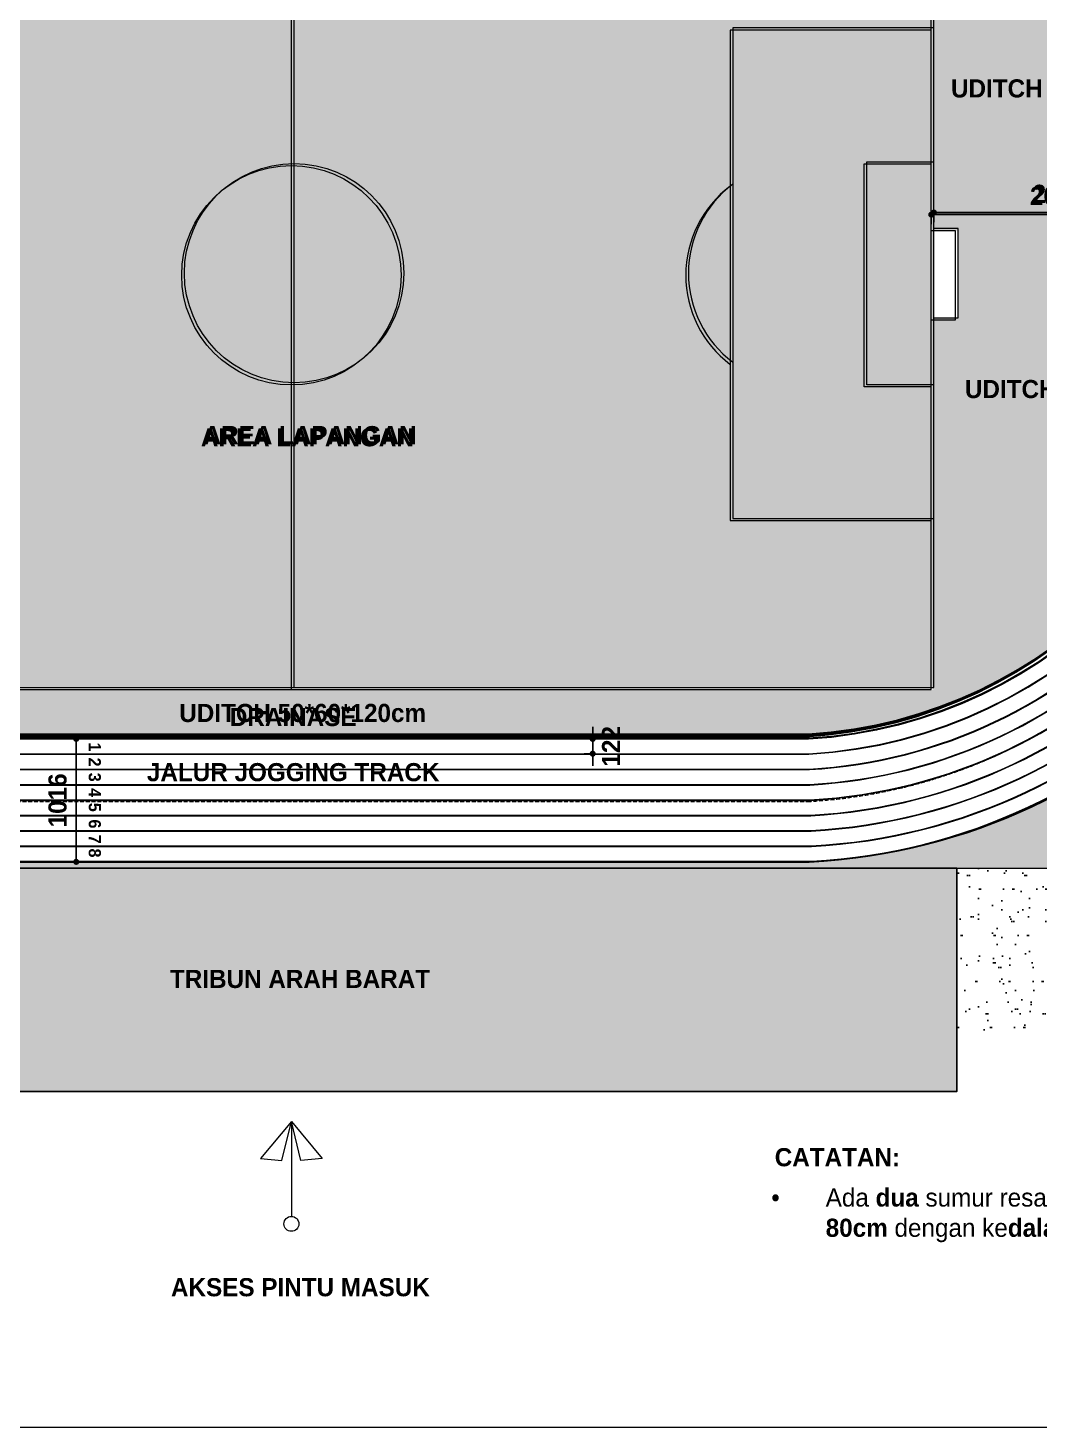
# Model space of a CAD drawing. Header units: centimetres. Extents: x -292707 to 138715, y -53922 to 66277.
# Drawn here: x 72241 to 80600, y -6917 to 4647 of the extents above; entities that cross this region are included whole.
import ezdxf

# ---------------------------------------------------------------- set-up
doc = ezdxf.new("R2010")
doc.units = ezdxf.units.CM
doc.linetypes.add('HIDDEN', pattern=[9.524999999999999, 6.35, -3.175])
for name, color, linetype in [('A-ALINE-3', 111, 'Continuous'), ('A-ALINE-7', 119, 'Continuous'), ('A-ANNOTATION', 144, 'Continuous'), ('A-DIM', 157, 'Continuous'), ('A-TEXT', 254, 'Continuous')]:
    doc.layers.add(name, color=color, linetype=linetype)
for name, color, linetype, lineweight, true_color in [('A-FILL-1', 250, 'Continuous', 0, 0x333333), ('A-FILL-4', 9, 'Continuous', 0, 0x808080), ('A-FILL-6', 7, 'Continuous', 0, 0xb3b3b3), ('A-FILL-8', 7, 'Continuous', 0, 0xe6e6e6), ('A-HATCH-95', 7, 'Continuous', 0, 0xf2f2f2), ('A-HATCH-95 @ 0.1', 7, 'Continuous', 0, 0xf2f2f2), ('A-HATCH-95 @ 10', 7, 'Continuous', 0, 0xf2f2f2), ('A-HATCH-95 @ 5', 7, 'Continuous', 0, 0xf2f2f2), ('A-HATCH-95 @ 7', 7, 'Continuous', 0, 0xf2f2f2), ('A-HATCH-97', 7, 'Continuous', 0, 0xf7f7f7), ('A-HATCH-97 @ 0.1', 7, 'Continuous', 0, 0xf7f7f7), ('A-HATCH-97 @ 10', 7, 'Continuous', 0, 0xf7f7f7), ('A-HATCH-97 @ 5', 7, 'Continuous', 0, 0xf7f7f7), ('A-HATCH-97 @ 7', 7, 'Continuous', 0, 0xf7f7f7)]:
    doc.layers.add(name, color=color, linetype=linetype, lineweight=lineweight, true_color=true_color)
doc.styles.add('Scale 1000', font='GOTHICB.TTF', dxfattribs={"height": 150})
doc.dimstyles.new('Scale 1000', dxfattribs={"dimscale": 0, "dimtxt": 150, "dimasz": 50, "dimexe": 5, "dimexo": 3, "dimgap": 75, "dimtad": 2, "dimdec": 0, "dimtxsty": 'Scale 1000', "dimblk": 'DOT', "dimcen": 2.5, "dimclrd": 256, "dimclre": 256, "dimclrt": 254, "dimadec": 0, "dimazin": 0, "dimtfac": 1, "dimtdec": 0, "dimtmove": 0, "dimatfit": 3, "dimldrblk": 'DOTSMALL', "dimfxl": 1, "dimtfillclr": 256, "dimlwd": -1, "dimlwe": -1, "dimarcsym": 0})
pattern_1 = [(0, (50190.89048824605, 39989.43841308945), (1524, 381), [-190.5, 0, -571.5, 0]), (0, (50190.89048824605, 40008.48841308946), (1524, 381), [-76.2, 0, -266.7, 0, -137.16, 0, -571.5, 0]), (0, (50190.89048824605, 40027.53841308945), (1524, 381), [-38.1, 0, -190.5, 0, -190.5, 0, -419.1, 0, -137.16, 0]), (0, (50190.89048824605, 40046.58841308946), (1524, 381), [-137.16, 0, -609.6, 0]), (0, (50190.89048824605, 40065.63841308945), (1524, 381), [-457.2, 0, -457.2, 0]), (0, (50190.89048824605, 40084.68841308945), (1524, 381), [-647.7, 0]), (0, (50190.89048824605, 40103.73841308946), (1524, 381), [-190.5, 0, -838.2, 0]), (0, (50190.89048824605, 40122.78841308945), (1524, 381), [-266.7, 0, -152.4, 0]), (0, (50190.89048824605, 40141.83841308946), (1524, 381), [-381, 0]), (0, (50190.89048824605, 40179.93841308945), (1524, 381), [-53.34, 0, -571.5, 0, -342.9, 0]), (0, (50190.89048824605, 40198.98841308946), (1524, 381), [-76.2, 0, -7.62, 0, -190.5, 0]), (0, (50190.89048824605, 40218.03841308945), (1524, 381), [-38.1, 0, -495.3000000000001, 0, -571.5, 0]), (0, (50190.89048824605, 40237.08841308946), (1524, 381), [-381, 0]), (0, (50190.89048824605, 40256.13841308945), (1524, 381), [-190.5, 0, -800.1, 0]), (0, (50190.89048824605, 40294.23841308946), (1524, 381), [-914.4, 0]), (0, (50190.89048824605, 40313.28841308945), (1524, 381), [-190.5, 0, -15.24, 0, -266.7, 0]), (0, (50190.89048824605, 40332.33841308946), (1524, 381), [-53.34, 0, -381, 0, -152.4, 0, -266.7, 0, -304.8, 0]), (0, (50190.89048824605, 40351.38841308945), (1524, 381), [-114.3, 0, -152.4, 0, -381, 0, -15.24, 0, -190.5, 0]), (0, (50190.89048824605, 40370.43841308945), (1524, 381), [-381, 0])]

# ---------------------------------------------------------------- blocks, each defined once
blk = doc.blocks.new('jhgkjhkjhkjh')
at = {"layer": 'A-FILL-1', "ltscale": 0.25}
blk.add_lwpolyline([(-1286.611316637645, 931.5295931691871), (-933.6113166376454, 931.5295931691871), (-933.6113166376454, 1218.529593169187), (-1286.611316637645, 1218.529593169187)], close=True, dxfattribs=at)
blk = doc.blocks.new('_Dot')
at = {"color": 0, "linetype": 'ByBlock', "lineweight": -2}
blk.add_line((-0.5, 0), (-1, 0), dxfattribs=at)
at = {"color": 0, "linetype": 'ByBlock', "const_width": 0.5}
blk.add_lwpolyline([(-0.25, 0, 1), (0.25, 0, 1)], format="xyb", close=True, dxfattribs=at)
blk = doc.blocks.new('*D113')
at = {"layer": 'A-DIM', "ltscale": 0.25, "transparency": 16777216}
for p, q in [((79708.72629808007, 3025.49105981215), (79708.72629808007, 3109.320566614108)), ((79758.72629808007, 3104.320566614108), (81736.48592638374, 3104.320566614108)), ((81786.48592638374, 3025.659261980814), (81786.48592638374, 3109.320566614108))]:
    blk.add_line(p, q, dxfattribs=at)
at = {"layer": 'Defpoints', "color": 0, "ltscale": 0.25, "transparency": 16777216}
for p in [(79708.72629808007, 3022.49105981215), (81786.48592638374, 3104.320566614108), (81786.48592638374, 3022.659261980814)]:
    blk.add_point(p, dxfattribs=at)
at = {"layer": 'A-DIM', "ltscale": 0.25, "transparency": 16777216, "xscale": 50, "yscale": 50, "zscale": 50, "rotation": 180}
blk.add_blockref('_Dot', (79708.72629808007, 3104.320566614108), dxfattribs=at)
at = {"layer": 'A-DIM', "ltscale": 0.25, "transparency": 16777216, "xscale": 50, "yscale": 50, "zscale": 50}
blk.add_blockref('_Dot', (81786.48592638374, 3104.320566614108), dxfattribs=at)
at = {"layer": 'A-DIM', "color": 254, "ltscale": 0.25, "transparency": 16777216, "insert": (80747.60611223191, 3258.093510189906), "char_height": 150, "attachment_point": 5, "style": 'Scale 1000'}
blk.add_mtext('2078', dxfattribs=at)
blk = doc.blocks.new('_DotSmall')
at = {"color": 0, "linetype": 'ByBlock', "const_width": 0.5}
blk.add_lwpolyline([(-0.0625, 0, 1), (0.0625, 0, 1)], format="xyb", close=True, dxfattribs=at)
blk = doc.blocks.new('gfdgfd')
at = {"layer": 'A-FILL-8'}
h = blk.add_hatch(color=256, dxfattribs=at)
h.dxf.hatch_style = 1
h.paths.add_polyline_path([(29517.83580983402, 26.92322276886989), (18937.83580983402, 26.92322276886989), (18937.83580983402, -6823.07677723113), (29517.83580983402, -6823.07677723113)])
at = {"layer": 'A-FILL-1'}
for p, q in [((24227.83580984004, -6823.07677723113), (24227.83580984004, 26.92322276886989)), ((18937.83580983402, -1371.282659586874), (20599.96816277449, -1371.282659586874)), ((20599.96816277449, -1371.282659586874), (20599.96816277449, -5424.870894875387)), ((18937.83580983402, -2476.348836054174), (19491.87992746912, -2476.348836054174)), ((19491.87992746912, -4319.804718408086), (19491.87992746912, -2476.348836054174)), ((18937.83580983402, -3029.385600761814), (18736.36522158709, -3029.385600761814)), ((18736.36522158709, -3766.767953700447), (18736.36522158709, -3029.385600761814)), ((18937.83580983402, -3766.767953700447), (18736.36522158709, -3766.767953700447)), ((18937.83580983402, -4319.804718408086), (19491.87992746912, -4319.804718408086)), ((18937.83580983402, -5424.870894875387), (20599.96816277449, -5424.870894875387))]:
    blk.add_line(p, q, dxfattribs=at)
blk.add_lwpolyline([(29517.83580983402, 26.92322276886989), (18937.83580983402, 26.92322276886989), (18937.83580983402, -6823.07677723113), (29517.83580983402, -6823.07677723113)], close=True, dxfattribs=at)
for points in [[(29517.83580983402, -1371.282659586874), (27855.70345688183, -1371.282659586874), (27855.70345688183, -5424.870894875387), (29517.83580983402, -5424.870894875387)], [(29517.83580983402, -4319.804718408086), (28963.79169218719, -4319.804718408086), (28963.79169218719, -2476.348836054174), (29517.83580983402, -2476.348836054174)], [(29517.83580983402, -3766.767953700447), (29719.30639806922, -3766.767953700447), (29719.30639806922, -3029.385600761814), (29517.83580983402, -3029.385600761814)]]:
    blk.add_lwpolyline(points, dxfattribs=at)
blk.add_circle((24227.83580984004, -3398.076777229664), 906.6176470584355, dxfattribs=at)
for centre, start, end in [((20045.92404511594, -3398.076777229664), 306.9482105171659, 53.05178948283413), ((28409.74757454038, -3398.076777229664), 126.9482105171659, 233.0517894828341)]:
    blk.add_arc(centre, 921.7279411760761, start, end, dxfattribs=at)
blk = doc.blocks.new('*D226')
at = {"layer": 'A-DIM', "ltscale": 0.25, "transparency": 16777216}
for p, q in [((54718.35768431886, 1772.458827242757), (54718.35768431886, 1856.288334044715)), ((54768.35768431886, 1851.288334044715), (56746.11731262253, 1851.288334044715)), ((56796.11731262253, 1772.627029411418), (56796.11731262253, 1856.288334044715))]:
    blk.add_line(p, q, dxfattribs=at)
at = {"layer": 'Defpoints', "color": 0, "ltscale": 0.25, "transparency": 16777216}
for p in [(56796.11731262253, 1851.288334044715), (54718.35768431886, 1769.458827242757), (56796.11731262253, 1769.627029411418)]:
    blk.add_point(p, dxfattribs=at)
at = {"layer": 'A-DIM', "ltscale": 0.25, "transparency": 16777216, "xscale": 50, "yscale": 50, "zscale": 50, "rotation": 180}
blk.add_blockref('_Dot', (54718.35768431886, 1851.288334044715), dxfattribs=at)
at = {"layer": 'A-DIM', "ltscale": 0.25, "transparency": 16777216, "xscale": 50, "yscale": 50, "zscale": 50}
blk.add_blockref('_Dot', (56796.11731262253, 1851.288334044715), dxfattribs=at)
at = {"layer": 'A-DIM', "color": 254, "ltscale": 0.25, "transparency": 16777216, "insert": (55757.2374984707, 2005.061277620514), "char_height": 150, "attachment_point": 5, "style": 'Scale 1000'}
blk.add_mtext('2078', dxfattribs=at)
blk = doc.blocks.new('*D227')
at = {"layer": 'A-DIM', "ltscale": 0.25, "transparency": 16777216}
for p, q in [((51897.29744411285, -2449.978386231368), (51897.29744411285, -2399.978386231368)), ((51824.01604573138, -2499.978386231368), (51902.29744411285, -2499.978386231368)), ((51897.29744411285, -2499.978386231368), (51897.29744411285, -2621.978386231368)), ((51827.60519305691, -2621.978386231368), (51902.29744411285, -2621.978386231368)), ((51897.29744411285, -2671.978386231368), (51897.29744411285, -2721.978386231368))]:
    blk.add_line(p, q, dxfattribs=at)
at = {"layer": 'Defpoints', "color": 0, "ltscale": 0.25, "transparency": 16777216}
for p in [(51821.01604573138, -2499.978386231368), (51824.60519305691, -2621.978386231368), (51897.29744411285, -2621.978386231368)]:
    blk.add_point(p, dxfattribs=at)
at = {"layer": 'A-DIM', "ltscale": 0.25, "transparency": 16777216, "xscale": 50, "yscale": 50, "zscale": 50}
for p, rotation in [((51897.29744411285, -2499.978386231368), 270), ((51897.29744411285, -2621.978386231368), 90)]:
    blk.add_blockref('_Dot', p, dxfattribs=dict(at, rotation=rotation))
at = {"layer": 'A-DIM', "color": 254, "ltscale": 0.25, "transparency": 16777216, "insert": (52049.18391590073, -2560.978386231382), "char_height": 150, "attachment_point": 5, "rotation": 90, "style": 'Scale 1000'}
blk.add_mtext('122', dxfattribs=at)
blk = doc.blocks.new('*D228')
at = {"layer": 'A-DIM', "ltscale": 0.25, "transparency": 16777216}
for p, q in [((47660.38788730423, -2499.978386229294), (47622.39280674858, -2499.978386229294)), ((47627.39280674858, -2549.978386229294), (47627.39280674858, -3465.978386229299)), ((47660.38788730388, -3515.978386229299), (47622.39280674858, -3515.978386229299))]:
    blk.add_line(p, q, dxfattribs=at)
at = {"layer": 'Defpoints', "color": 0, "ltscale": 0.25, "transparency": 16777216}
for p in [(47663.38788730423, -2499.978386229294), (47627.39280674858, -3515.978386229299), (47663.38788730388, -3515.978386229299)]:
    blk.add_point(p, dxfattribs=at)
at = {"layer": 'A-DIM', "ltscale": 0.25, "transparency": 16777216, "xscale": 50, "yscale": 50, "zscale": 50}
for p, rotation in [((47627.39280674858, -2499.978386229294), 90), ((47627.39280674858, -3515.978386229299), 270)]:
    blk.add_blockref('_Dot', p, dxfattribs=dict(at, rotation=rotation))
at = {"layer": 'A-DIM', "color": 254, "ltscale": 0.25, "transparency": 16777216, "insert": (47473.61986317277, -3007.978386229309), "char_height": 150, "attachment_point": 5, "rotation": 90, "style": 'Scale 1000'}
blk.add_mtext('1016', dxfattribs=at)
blk = doc.blocks.new('*U1263')
at = {"layer": 'A-HATCH-97 @ 0.1', "ltscale": 0.25}
h = blk.add_hatch(color=256, dxfattribs=at)
h.dxf.hatch_style = 1
edge = h.paths.add_edge_path()
edge.add_line((13122.79034585517, 9269.377974221814), (4605.430016006583, 9269.356340517861))
edge.add_arc((4893.683211457646, 5442.479773160983), 3837.717311954191, 94.30757632684048, 265.7992037702538)
edge.add_line((4612.562525588692, 1615.072644771128), (13119.93387185497, 1614.815278686019))
edge.add_arc((12891.55592898651, 5442.18238385169), 3834.174675532283, 273.4147745103962, 446.5424630475381)
h.paths.add_polyline_path([(14152.96956887286, 5775.665409940502), (14354.44015710806, 5775.665409940502), (14354.44015710806, 5056.124102218168), (14158.01107777947, 5056.124102218168), (14158.01107777947, 1981.974233471188), (3572.969568872861, 1981.974233471188), (3572.969568872861, 5038.283057001874), (3371.498980625925, 5038.283057001874), (3371.498980625933, 5775.665409940502), (3572.969568872861, 5775.665409940502), (3572.969568872861, 8831.974233471188), (14152.96956887286, 8831.974233471188)], flags=16)
edge = h.paths.add_edge_path(flags=0)
edge.add_arc((13044.88133357921, 5406.974233472651), 921.7279411760782, 126.94821073396199, 233.05178926603799, ccw=False)
edge.add_line((12490.83721592067, 6143.599995466251), (12490.83721592067, 4670.34847147905))
edge = h.paths.add_edge_path(flags=0)
edge.add_arc((8862.96956887887, 5406.97423347264), 906.617647058436, 0, 360)
edge = h.paths.add_edge_path(flags=0)
edge.add_line((5235.10192181333, 4670.348471479057), (5235.10192181333, 6143.599995466251))
edge.add_arc((4681.057804154778, 5406.974233472654), 921.7279411760778, -53.051789266037815, 53.051789266037815, ccw=False)
at = {"layer": 'A-HATCH-97 @ 10', "ltscale": 0.25}
h = blk.add_hatch(color=256, dxfattribs=at)
h.dxf.hatch_style = 1
edge = h.paths.add_edge_path()
edge.add_line((13122.79034585517, 9269.377974221814), (4605.430016006583, 9269.356340517861))
edge.add_arc((4893.683211457646, 5442.479773160983), 3837.717311954191, 94.30757632684048, 265.7992037702538)
edge.add_line((4612.562525588692, 1615.072644771128), (13119.93387185497, 1614.815278686019))
edge.add_arc((12891.55592898651, 5442.18238385169), 3834.174675532283, 273.4147745103962, 446.5424630475381)
h.paths.add_polyline_path([(14152.96956887286, 5775.665409940502), (14354.44015710806, 5775.665409940502), (14354.44015710806, 5056.124102218168), (14158.01107777947, 5056.124102218168), (14158.01107777947, 1981.974233471188), (3572.969568872861, 1981.974233471188), (3572.969568872861, 5038.283057001874), (3371.498980625925, 5038.283057001874), (3371.498980625933, 5775.665409940502), (3572.969568872861, 5775.665409940502), (3572.969568872861, 8831.974233471188), (14152.96956887286, 8831.974233471188)], flags=16)
edge = h.paths.add_edge_path(flags=0)
edge.add_arc((13044.88133357921, 5406.974233472651), 921.7279411760782, 126.94821073396199, 233.05178926603799, ccw=False)
edge.add_line((12490.83721592067, 6143.599995466251), (12490.83721592067, 4670.34847147905))
edge = h.paths.add_edge_path(flags=0)
edge.add_arc((8862.96956887887, 5406.97423347264), 906.617647058436, 0, 360)
edge = h.paths.add_edge_path(flags=0)
edge.add_line((5235.10192181333, 4670.348471479057), (5235.10192181333, 6143.599995466251))
edge.add_arc((4681.057804154778, 5406.974233472654), 921.7279411760778, -53.051789266037815, 53.051789266037815, ccw=False)
at = {"layer": 'A-HATCH-97 @ 5', "ltscale": 0.25}
h = blk.add_hatch(color=256, dxfattribs=at)
h.dxf.hatch_style = 1
edge = h.paths.add_edge_path()
edge.add_line((13122.79034585517, 9269.377974221814), (4605.430016006583, 9269.356340517861))
edge.add_arc((4893.683211457646, 5442.479773160983), 3837.717311954191, 94.30757632684048, 265.7992037702538)
edge.add_line((4612.562525588692, 1615.072644771128), (13119.93387185497, 1614.815278686019))
edge.add_arc((12891.55592898651, 5442.18238385169), 3834.174675532283, 273.4147745103962, 446.5424630475381)
h.paths.add_polyline_path([(14152.96956887286, 5775.665409940502), (14354.44015710806, 5775.665409940502), (14354.44015710806, 5056.124102218168), (14158.01107777947, 5056.124102218168), (14158.01107777947, 1981.974233471188), (3572.969568872861, 1981.974233471188), (3572.969568872861, 5038.283057001874), (3371.498980625925, 5038.283057001874), (3371.498980625933, 5775.665409940502), (3572.969568872861, 5775.665409940502), (3572.969568872861, 8831.974233471188), (14152.96956887286, 8831.974233471188)], flags=16)
edge = h.paths.add_edge_path(flags=0)
edge.add_arc((13044.88133357921, 5406.974233472651), 921.7279411760782, 126.94821073396199, 233.05178926603799, ccw=False)
edge.add_line((12490.83721592067, 6143.599995466251), (12490.83721592067, 4670.34847147905))
edge = h.paths.add_edge_path(flags=0)
edge.add_arc((8862.96956887887, 5406.97423347264), 906.617647058436, 0, 360)
edge = h.paths.add_edge_path(flags=0)
edge.add_line((5235.10192181333, 4670.348471479057), (5235.10192181333, 6143.599995466251))
edge.add_arc((4681.057804154778, 5406.974233472654), 921.7279411760778, -53.051789266037815, 53.051789266037815, ccw=False)
at = {"layer": 'A-HATCH-97 @ 7', "ltscale": 0.25}
h = blk.add_hatch(color=256, dxfattribs=at)
h.dxf.hatch_style = 1
edge = h.paths.add_edge_path()
edge.add_line((13122.79034585517, 9269.377974221814), (4605.430016006583, 9269.356340517861))
edge.add_arc((4893.683211457646, 5442.479773160983), 3837.717311954191, 94.30757632684048, 265.7992037702538)
edge.add_line((4612.562525588692, 1615.072644771128), (13119.93387185497, 1614.815278686019))
edge.add_arc((12891.55592898651, 5442.18238385169), 3834.174675532283, 273.4147745103962, 446.5424630475381)
h.paths.add_polyline_path([(14152.96956887286, 5775.665409940502), (14354.44015710806, 5775.665409940502), (14354.44015710806, 5056.124102218168), (14158.01107777947, 5056.124102218168), (14158.01107777947, 1981.974233471188), (3572.969568872861, 1981.974233471188), (3572.969568872861, 5038.283057001874), (3371.498980625925, 5038.283057001874), (3371.498980625933, 5775.665409940502), (3572.969568872861, 5775.665409940502), (3572.969568872861, 8831.974233471188), (14152.96956887286, 8831.974233471188)], flags=16)
edge = h.paths.add_edge_path(flags=0)
edge.add_arc((13044.88133357921, 5406.974233472651), 921.7279411760782, 126.94821073396199, 233.05178926603799, ccw=False)
edge.add_line((12490.83721592067, 6143.599995466251), (12490.83721592067, 4670.34847147905))
edge = h.paths.add_edge_path(flags=0)
edge.add_arc((8862.96956887887, 5406.97423347264), 906.617647058436, 0, 360)
edge = h.paths.add_edge_path(flags=0)
edge.add_line((5235.10192181333, 4670.348471479057), (5235.10192181333, 6143.599995466251))
edge.add_arc((4681.057804154778, 5406.974233472654), 921.7279411760778, -53.051789266037815, 53.051789266037815, ccw=False)
blk = doc.blocks.new('*U1257')
at = {"layer": 'A-HATCH-95 @ 0.1', "ltscale": 0.25}
h = blk.add_hatch(color=256, dxfattribs=at)
h.dxf.hatch_style = 1
h.paths.add_polyline_path([(68918.72629808608, -2296.946153658762), (79918.72629808608, -2296.946153658762), (79918.72629808608, -4144.405103881021), (68918.72629808608, -4144.405103881021)])
at = {"layer": 'A-HATCH-95 @ 10', "ltscale": 0.25}
h = blk.add_hatch(color=256, dxfattribs=at)
h.dxf.hatch_style = 1
h.paths.add_polyline_path([(68918.72629808608, -2296.946153658762), (79918.72629808608, -2296.946153658762), (79918.72629808608, -4144.405103881021), (68918.72629808608, -4144.405103881021)])
at = {"layer": 'A-HATCH-95 @ 5', "ltscale": 0.25}
h = blk.add_hatch(color=256, dxfattribs=at)
h.dxf.hatch_style = 1
h.paths.add_polyline_path([(68918.72629808608, -2296.946153658762), (79918.72629808608, -2296.946153658762), (79918.72629808608, -4144.405103881021), (68918.72629808608, -4144.405103881021)])
at = {"layer": 'A-HATCH-95 @ 7', "ltscale": 0.25}
h = blk.add_hatch(color=256, dxfattribs=at)
h.dxf.hatch_style = 1
h.paths.add_polyline_path([(68918.72629808608, -2296.946153658762), (79918.72629808608, -2296.946153658762), (79918.72629808608, -4144.405103881021), (68918.72629808608, -4144.405103881021)])
blk = doc.blocks.new('A$Ca9dfb959')
at = {"layer": 'A-TEXT', "ltscale": 0.25}
h = blk.add_hatch(dxfattribs=at)
h.set_pattern_fill('AR-SAND', color=256, scale=5)
h.set_pattern_definition([(37.50000000000001, (-15364.86624096116, 40335.75300542858), (-8.000156479920228, 244.7066186646712), [0, -193.04, 0, -215.9, 0, -206.375]), (7.499999999999999, (-15364.86624096116, 40335.75300542858), (224.7616415690013, 358.4125502841771), [0, -104.14, 0, -173.99, 0, -66.67500000000001]), (327.5, (-15521.07624096116, 40335.75300542858), (395.496185120729, 0.718592339272881), [0, -63.5, 0, -228.6, 0, -298.45]), (317.5, (-15521.07624096116, 40335.75300542858), (381.7782262361486, 111.4646616286082), [0, -31.75, 0, -149.86, 0, -171.45])])
h.paths.add_polyline_path([(13110.53839177547, 9256.974233471188), (4606.362797078014, 9256.974233471188, 0.9295903754722032), (4610.865739295965, 1591.974233472651), (13115.04133258601, 1591.974233469726, 0.9427090756673258)])
h.paths.add_polyline_path([(14354.44015710806, 5775.665409940502), (14354.44015710806, 5038.283057001874), (14152.96956887286, 5038.283057001874), (14152.96956887286, 1981.974233471188), (3572.969568872861, 1981.974233471188), (3572.969568872861, 5038.283057001874), (3371.498980625925, 5038.283057001874), (3371.498980625933, 5775.665409940502), (3572.969568872861, 5775.665409940502), (3572.969568872861, 8831.974233471188), (14152.96956887286, 8831.974233471188), (14152.96956887286, 5775.665409940502)], flags=16)
h.paths.add_polyline_path([(12490.83721592067, 4670.34847147905, -0.4991460284017655), (12490.83721592067, 6143.599995466251)], flags=0)
h.paths.add_polyline_path([(9769.58721593731, 5406.974233472651, -1), (7956.351921820438, 5406.974233472651, -1)], flags=0)
h.paths.add_polyline_path([(5235.10192181333, 4670.348471479057), (5235.10192181333, 6143.599995466251, -0.4991460284017618)], flags=0)
at = {"layer": 'A-ALINE-7', "ltscale": 0.14}
for points in [[(13121.12292182122, 1574.815278686019, 0.9429612717239958), (13116.59944856884, 9309.815278687485), (4610.119804124581, 9309.815278687485, 0.9298980951765972), (4614.64328824322, 1574.815278688951)], [(13120.9746276517, 1579.815278686019, 0.9429254495309233), (13116.45408189559, 9304.815278687485), (4610.302947964708, 9304.815278687485, 0.9298543851167216), (4614.823503241052, 1579.815278688951)], [(13120.08284149262, 1609.815278686019, 0.9427090756673245), (13115.57990068208, 9274.815278687485), (4611.404305984608, 9274.815278687485, 0.9295903754722018), (4615.907248202573, 1609.815278688951)]]:
    blk.add_lwpolyline(points, format="xyb", close=True, dxfattribs=at)
blk.add_lwpolyline([(13119.93387190412, 1614.815278688951, 0.942672771177498), (13115.43387189811, 9269.815278687485), (4611.588283648809, 9269.815278687485, 0.929546079831295), (4616.088283654812, 1614.815278688951), (13119.93387189239, 1614.815278686019)], format="xyb", dxfattribs=at)
at = {"layer": 'A-FILL-4', "ltscale": 0.14}
for points in [[(13149.49325642685, 558.8152786860082, 0.9490759473519689), (13144.40977319871, 10325.81527868749), (4575.08145740677, 10325.81527868749, 0.9373651404216904), (4580.165194905399, 558.8152786889586)], [(13149.36128417612, 563.8152786860082, 0.9490505398653795), (13144.2804057687, 10320.81527868749), (4575.244451318562, 10320.81527868749, 0.9373340892103845), (4580.325582922153, 563.8152786889623)], [(13146.11995786809, 685.8152786860082, 0.9484184582526664), (13141.10305616247, 10198.81527868749), (4579.247680723289, 10198.81527868749, 0.9365616697105421), (4584.264809083594, 685.8152786889586)], [(13145.98623565489, 690.8152786860119, 0.948392044446453), (13140.97197335761, 10193.81527868749), (4579.412835154078, 10193.81527868749, 0.9365293941183616), (4584.427323004675, 690.8152786889586)], [(13142.70134789733, 812.8152786860155, 0.9477345864730821), (13137.75192331107, 10071.81527868749), (4583.469845509149, 10071.81527868749, 0.935726103040214), (4588.419468429653, 812.8152786889586)], [(13142.56580420903, 817.8152786860155, 0.9477070978612032), (13137.61905503435, 10066.81527868749), (4583.637248715771, 10066.81527868749, 0.9356925200475218), (4588.584195094816, 817.8152786889586)], [(13139.23555000902, 939.8152786860155, 0.947022512164877), (13134.35453528207, 9944.815278687485), (4587.750267612806, 9944.815278687485, 0.9348562346793658), (4592.631451605528, 939.8152786889586)], [(13139.0981083258, 944.8152786860155, 0.9469938735387027), (13134.21980652831, 9939.815278687485), (4587.920014029274, 9939.815278687485, 0.9348212531438823), (4592.79848393226, 944.8152786889586)], [(13135.72055448562, 1066.815278686016, 0.9462802343366813), (13130.90892214151, 9817.815278687485), (4592.091427218875, 9817.815278687485, 0.9339496400650849), (4596.903198964901, 1066.815278688959)], [(13135.58113277549, 1071.815278686016, 0.946250362890761), (13130.77225250265, 9812.815278687485), (4592.26361807916, 9812.815278687485, 0.9339131596687342), (4597.072636561228, 1071.815278688959)], [(13132.15420476979, 1193.815278686016, 0.9455055469554808), (13127.41297002683, 9690.815278687485), (4596.495985653048, 9690.815278687485, 0.9330036470188435), (4601.237329086369, 1193.815278688955)], [(13132.01271491611, 1198.815278686016, 0.9454743512700916), (13127.27427313076, 9685.815278687485), (4596.670729696947, 9685.815278687485, 0.9329655570425507), (4601.409278945328, 1198.815278688955)], [(13128.53418199, 1320.815278686019, 0.9446960110730986), (13123.86440597978, 9563.815278687485), (4600.966804463307, 9563.815278687485, 0.9320153021886913), (4605.636657547344, 1320.815278688955)], [(13128.39052914028, 1325.815278686016, 0.9446633899248777), (13123.72358885229, 9558.815278687485), (4601.144218739428, 9558.815278687485, 0.931975480080804), (4605.811234837092, 1325.815278688955)], [(13124.85798732437, 1447.815278686019, 0.943848922171304), (13120.26078066044, 9436.815278687485), (4605.506967165726, 9436.815278687485, 0.9309813317515575), (4610.104218318833, 1447.815278688955)], [(13124.71206914675, 1452.815278686019, 0.9438147631366097), (13120.11774299621, 9431.815278687485), (4605.687177948297, 9431.815278687485, 0.9309396414474581), (4610.281547284409, 1452.815278688951)]]:
    blk.add_lwpolyline(points, format="xyb", close=True, dxfattribs=at)
at = {"layer": 'A-HATCH-97'}
blk.add_blockref('*U1263', (0, 0), dxfattribs=at)
at = {"layer": 'A-TEXT'}
blk.add_blockref('gfdgfd', (-15359.82473205456, 8822.892055918615), dxfattribs=at)
at = {"layer": 'A-TEXT', "ltscale": 0.25, "insert": (7178.032161559349, 4161.045495667095), "char_height": 150, "attachment_point": 1, "style": 'Scale 1000'}
blk.add_mtext_dynamic_manual_height_columns('\\pi941.63695;AREA LAPANGAN', width=3615.055003011134, gutter_width=750, heights=[0], dxfattribs=at)
at = {"layer": 'A-TEXT', "ltscale": 0.25, "char_height": 100, "attachment_point": 1, "rotation": 270, "style": 'Scale 1000'}
for s, insert in [('\\pi602.02348;1', (7270.712557752435, 2147.703058952793)), ('\\pi587.13564;2', (7270.712557752435, 2007.703058952789)), ('\\pi587.27161;3', (7270.712557752435, 1882.792454908984)), ('\\pi586.18391;4', (7270.712557752435, 1754.10942099561)), ('\\pi587.67949;5', (7270.712557752435, 1634.857057353547)), ('\\pi590.39873;6', (7270.712557752457, 1499.788162087727)), ('\\pi588.97113;7', (7270.712557752413, 1372.250319051047)), ('\\pi587.06766;8', (7270.712557752413, 1256.237707412613))]:
    blk.add_mtext_dynamic_manual_height_columns(s, width=1243.543893437891, gutter_width=750, heights=[0], dxfattribs=dict(at, insert=insert))
at = {"layer": 'A-DIM', "ltscale": 0.25}
dim = blk.add_linear_dim(base=(16235.77070608314, 5926.081998962101), p1=(14158.01107777947, 5844.252492160143), p2=(16235.77070608314, 5844.420694328805), dimstyle='Scale 1000', override={"dimscale": 1}, dxfattribs=at)
dim.commit()
dim.dimension.update_dxf_attribs({"geometry": '*D226', "text_midpoint": (15196.8908919313, 6079.854942537901), "insert": (-40560.34660653939, 4074.793664917386)})
dim = blk.add_linear_dim(base=(11336.95083757345, 1452.815278686018), p1=(11260.66943919195, 1574.815278686019), p2=(11264.25858651748, 1452.815278686019), angle=90, dimstyle='Scale 1000', override={"dimscale": 1}, dxfattribs=at)
dim.commit()
dim.dimension.update_dxf_attribs({"geometry": '*D227', "text_midpoint": (11336.95083757344, 1513.815278686004), "dimtype": 128, "insert": (-40560.34660653939, 4074.793664917386)})
dim = blk.add_linear_dim(base=(7067.046200209188, 558.8152786880873), p1=(7103.041280764824, 1574.815278688093), p2=(7103.041280764475, 558.8152786880892), angle=90, dimstyle='Scale 1000', override={"dimscale": 1}, dxfattribs=at)
dim.commit()
dim.dimension.update_dxf_attribs({"geometry": '*D228', "text_midpoint": (6913.27325663338, 1066.815278688077), "insert": (-40560.34660653939, 4074.793664917386)})

msp = doc.modelspace()

# ---------------------------------------------------------------- hatches: boundary and pattern name
at = {"layer": 'A-TEXT', "ltscale": 0.25}
h = msp.add_hatch(dxfattribs=at)
h.set_pattern_fill('SCREED', color=256, scale=30)
h.set_pattern_definition(pattern_1)
edge = h.paths.add_edge_path()
edge.add_line((64116.479124006, 8855.594896118979), (64116.479124006, 2874.898230240637))
edge.add_line((64116.479124006, 2874.898230240637), (65573.34242707164, 2874.898230240636))
edge.add_arc((70444.43526475324, 2620.71837513517), 4877.720044452574, 93.73938862403338, 177.0129421088848, ccw=False)
edge.add_line((70126.3185521922, 7488.053846339491), (78694.7107843253, 7488.053846339491))
edge.add_arc((78442.30727596537, 2620.420938022206), 4874.172510402746, -86.97193529076111, 87.03167525038782, ccw=False)
edge.add_line((78699.78592742133, -2246.946153661986), (70131.39394611749, -2246.946153659031))
edge.add_arc((70444.43526475324, 2620.718375135176), 4877.720044452585, 205.299046733702, 266.32035428812645, ccw=False)
edge.add_line((66034.53900935943, 536.2597286952368), (64116.479124006, 536.2597286952359))
edge.add_line((64116.479124006, 536.2597286952359), (64116.479124006, -3644.405103881023))
edge.add_line((64116.479124006, -3644.405103881023), (68918.72629808608, -3644.405103881025))
edge.add_line((68918.72629808608, -3644.405103881025), (68918.72629808608, -2296.946153658762))
edge.add_line((68918.72629808608, -2296.946153658762), (79918.72629808608, -2296.946153658762))
edge.add_line((79918.72629808608, -2296.946153658762), (82718.72629808608, -2296.946153658762))
edge.add_line((82718.72629808608, -2296.946153658762), (83816.479124006, -394.4051038810221))
edge.add_line((83816.479124006, -394.4051038810221), (83366.479124006, -394.4051038810203))
edge.add_line((83366.479124006, -394.4051038810203), (83366.479124006, 5003.828531308876))
edge.add_line((83366.479124006, 5003.828531308876), (80918.72629808608, 7538.053846339491))
edge.add_line((80918.72629808608, 7538.053846339491), (67918.72629808608, 7538.053846339491))
edge.add_line((67918.72629808608, 7538.053846339491), (67918.72629808608, 8855.594896118979))
edge.add_line((67918.72629808608, 8855.594896118979), (64116.479124006, 8855.594896118979))
h.paths.add_polyline_path([(64341.29850260856, 2874.898230240637), (65422.75669431488, 2874.898230240637)], flags=17)
h = msp.add_hatch(dxfattribs=at)
h.set_pattern_fill('SCREED', color=256, scale=30)
h.set_pattern_definition(pattern_1)
h.paths.add_polyline_path([(84616.479124006, -3644.405103881021), (84616.479124006, -394.4051038810212), (83816.479124006, -394.4051038810212), (82718.72629808608, -2296.946153658762), (79918.72629808608, -2296.946153658762), (79918.72629808608, -3644.405103881021)])

# ---------------------------------------------------------------- linework, layer by layer
at = {"layer": 'A-ALINE-3', "ltscale": 0.25}
msp.add_lwpolyline([(68918.72629808608, -2296.946153658762), (79918.72629808608, -2296.946153658762), (79918.72629808608, -4144.405103881021), (68918.72629808608, -4144.405103881021)], close=True, dxfattribs=at)
at = {"layer": 'A-ALINE-7', "ltscale": 0.14}
for points in [[(78699.78592742131, -2246.946153661986, 0.9489945080908031), (78694.71078432532, 7488.053846339491), (70126.31855219221, 7488.053846339491, 0.9372656119045015), (70131.39394611749, -2246.946153659032)], [(78670.79806179323, -1211.946153661971, 0.9427090756673245), (78666.29512098269, 6453.053846339491), (70162.11952628521, 6453.053846339491, 0.9295903754722018), (70166.62246850318, -1211.946153659046)]]:
    msp.add_lwpolyline(points, format="xyb", close=True, dxfattribs=at)
at = {"layer": 'A-ALINE-7', "linetype": 'HIDDEN', "ltscale": 5}
msp.add_lwpolyline([(78686.21266179573, -1746.946153661978, 0.9462324158659667), (78681.40543352193, 6988.053846339491), (70143.08220012242, 6988.053846339491, 0.9338912420644988), (70147.88956588917, -1746.946153659039)], format="xyb", close=True, dxfattribs=at)
at = {"layer": 'A-ALINE-7', "ltscale": 0.14}
msp.add_lwpolyline([(78670.64909220472, -1206.946153659046, 0.942672771177498), (78666.14909219871, 6448.053846339491), (70162.30350394941, 6448.053846339491, 0.929546079831295), (70166.80350395542, -1206.946153659046), (78670.649092193, -1206.946153661971)], format="xyb", dxfattribs=at)
at = {"layer": 'A-ANNOTATION', "linetype": 'HIDDEN', "ltscale": 2, "const_width": 1}
msp.add_lwpolyline([(79918.72629808608, -3644.405103881021), (64116.479124006, -3644.405103881021), (64116.479124006, 8855.594896118979), (84616.479124006, 8855.594896118979), (84616.479124006, -3644.405103881021), (79468.72629808608, -3644.405103881021)], dxfattribs=at)
at = {"layer": 'A-FILL-1'}
msp.add_line((74418.72629808608, -821.9461536605086), (74418.72629808608, 6028.053846339491), dxfattribs=at)
msp.add_lwpolyline([(79708.72629808007, 6028.053846339491), (69128.72629808007, 6028.053846339491), (69128.72629808007, -821.9461536605086), (79708.72629808007, -821.9461536605086)], close=True, dxfattribs=at)
for points in [[(79708.72629808007, 4629.847963983746), (78046.59394512788, 4629.847963983746), (78046.59394512788, 576.2597286952368), (79708.72629808007, 576.2597286952368)], [(79708.72629808007, 1681.325905162535), (79154.68218043324, 1681.325905162535), (79154.68218043324, 3524.781787516447), (79708.72629808007, 3524.781787516447)], [(79708.72629808007, 2234.362669870177), (79910.19688631527, 2234.362669870177), (79910.19688631527, 2971.745022808806), (79708.72629808007, 2971.745022808806)]]:
    msp.add_lwpolyline(points, dxfattribs=at)
at = {"layer": 'A-FILL-1', "ltscale": 0.25}
for points in [[(74418.72629808608, -4390.418525618879), (74163.11553407721, -4697.70928741285), (74340.5227757403, -4715.441534143705), (74418.72629808608, -4390.418525618879)], [(74418.72629808608, -4390.418525618879), (74418.72629808608, -5176.222938584579)], [(74418.72629808608, -4390.418525618879), (74674.33706209497, -4697.70928741285), (74496.92982043188, -4715.441534143705), (74418.72629808608, -4390.418525618879)]]:
    msp.add_lwpolyline(points, dxfattribs=at)
at = {"layer": 'A-FILL-1'}
msp.add_circle((74418.72629808608, 2603.053846340954), 906.6176470584355, dxfattribs=at)
at = {"layer": 'A-FILL-1', "ltscale": 0.25}
msp.add_circle((74418.72629808608, -5237.925660732442), 61.70272214785855, dxfattribs=at)
at = {"layer": 'A-FILL-1'}
msp.add_arc((78600.63806278643, 2603.053846340954), 921.7279411760761, 126.9482105171673, 233.0517894828328, dxfattribs=at)
at = {"layer": 'A-FILL-6', "ltscale": 0.25}
msp.add_lwpolyline([(79918.72629808608, -2296.946153658762), (82718.72629808608, -2296.946153658762), (83816.479124006, -394.4051038810212)], dxfattribs=at)

# ---------------------------------------------------------------- block references
at = {"ltscale": 0.25}
msp.add_blockref('A$Ca9dfb959', (65572.86673321102, -2804.255709317658), dxfattribs=at)
at = {"layer": 'A-HATCH-95'}
msp.add_blockref('*U1257', (0, 0), dxfattribs=at)
at = {"layer": 'A-TEXT', "xscale": 60, "yscale": 60, "zscale": 60}
msp.add_blockref('jhgkjhkjhkjh', (140911.9093339401, -62808.9937039908), dxfattribs=at)

# ---------------------------------------------------------------- texts
at = {"layer": 'A-TEXT', "ltscale": 0.25, "char_height": 150, "attachment_point": 1, "style": 'Scale 1000'}
for s, width, heights, insert in [('\\pi760.89256;UDITCH 50*60*120cm', 3615.055003011134, [0], (79110.80790733216, 4223.003932872117)), ('\\pi760.89256;UDITCH 50*60*120cm', 3615.055003011134, [0], (79225.72631308815, 1737.825709671694)), ('\\pi941.63695;AREA LAPANGAN', 3615.055003011134, [0], (72728.74738185995, 1339.284063319101)), ('\\pi760.89256;UDITCH 50*60*120cm', 3615.055003011134, [0], (72730.69221848538, -939.5618427665831)), ('DRAINASE', 848.9657082232297, [0], (73909.78996370002, -972.9823928061232)), ('\\pi616.70493;JALUR JOGGING TRACK', 3615.055003011134, [0], (72607.65452781648, -1428.973790579279)), ('\\pi807.64647;TRIBUN ARAH BARAT', 3615.055003011134, [0], (72606.96593234515, -3138.156353615988)), ('CATATAN:', 2330.932720545417, [0], (78414.46395346939, -4611.874396958054)), ('\\pi-450,l450,t450;{\\fSymbol|b0|i0|c2|p18;·^I\\fCentury Gothic|b0|i0|c0|p34;Ada} dua {\\fCentury Gothic|b0|i0|c0|p34;sumur resapan dengan} lebar radius 80cm {\\fCentury Gothic|b0|i0|c0|p34;dengan ke}dalaman ± 3.0m', 4814.089586419141, [2568.084278721883], (78385.92198124315, -4945.045878228339)), ('\\pi815.54926;AKSES PINTU MASUK', 3615.055003011134, [0], (72607.65452781648, -5686.460366852654))]:
    msp.add_mtext_dynamic_manual_height_columns(s, width=width, gutter_width=750, heights=heights, dxfattribs=dict(at, insert=insert))

# ---------------------------------------------------------------- dimensions: what is measured, and where the dimension line sits
at = {"layer": 'A-DIM', "ltscale": 0.25}
dim = msp.add_linear_dim(base=(81786.48592638374, 3104.320566614108), p1=(79708.72629808007, 3022.49105981215), p2=(81786.48592638374, 3022.659261980814), dimstyle='Scale 1000', override={"dimscale": 1}, dxfattribs=at)
dim.commit()
dim.dimension.update_dxf_attribs({"geometry": '*D113', "text_midpoint": (80747.60611223191, 3258.093510189906)})

doc.saveas('drawing.dxf')
